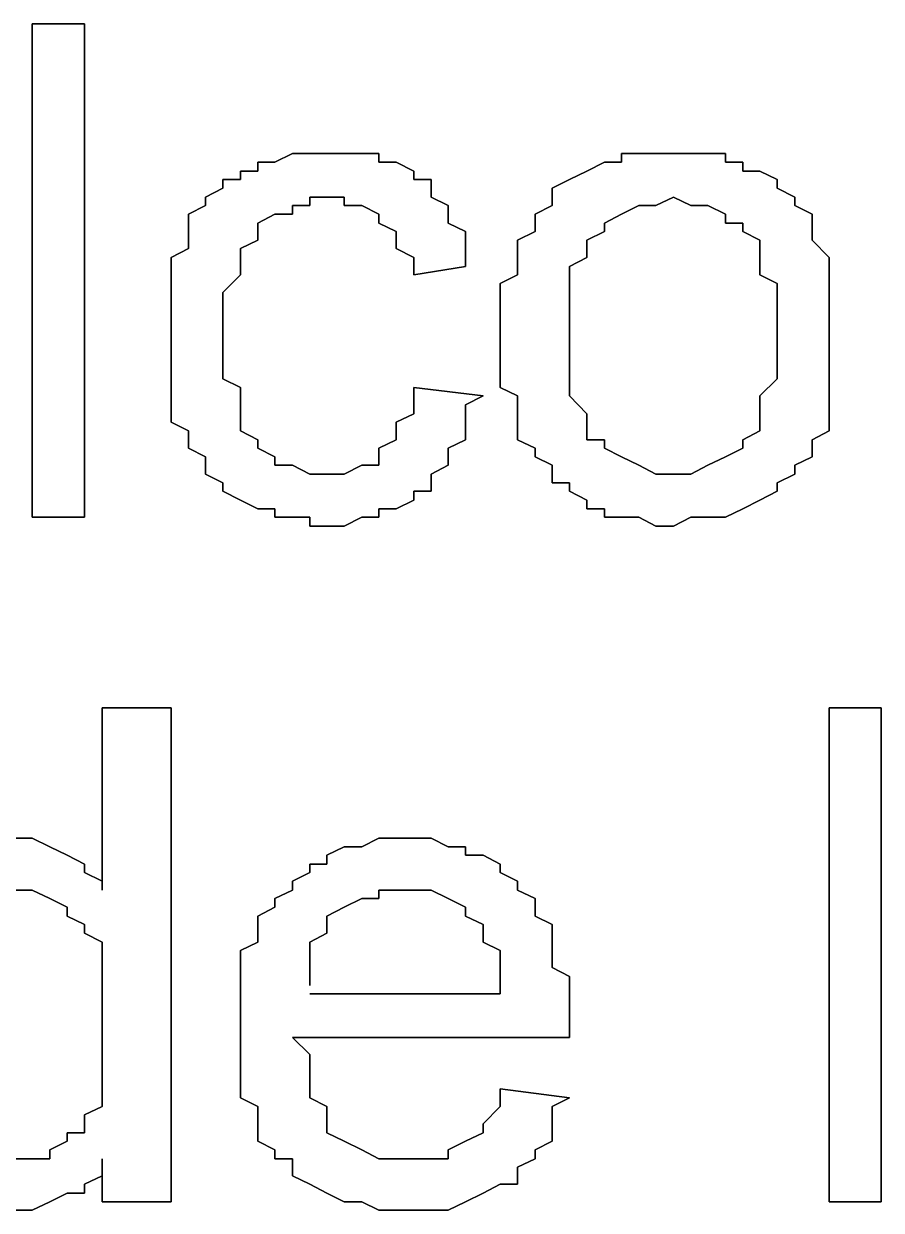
# Model space of a CAD drawing. Header units: metres. Extents: x 2.9 to 42.8, y 1.7 to 28.7.
# Drawn here: x 38.9802 to 39.1548, y 14.9243 to 15.1659 of the extents above; entities that cross this region are included whole.
import ezdxf

# ---------------------------------------------------------------- set-up
doc = ezdxf.new("R2010")
doc.units = ezdxf.units.M
doc.layers.add('GRIS', color=8, linetype='Continuous')

msp = doc.modelspace()

# ---------------------------------------------------------------- linework, layer by layer
at = {"layer": 'GRIS', "lineweight": -3}
for points in [[(38.9925, 15.1659), (38.9819, 15.1659), (38.9925, 15.1659)], [(38.9819, 15.1659), (38.9819, 15.0654), (38.9819, 15.1659)], [(38.9925, 15.0654), (38.9925, 15.1659), (38.9925, 15.0654)], [(39.0349, 15.1395), (39.0313, 15.1377), (39.0349, 15.1395)], [(39.0384, 15.1395), (39.0349, 15.1395), (39.0384, 15.1395)], [(39.0419, 15.1395), (39.0384, 15.1395), (39.0419, 15.1395)], [(39.0454, 15.1395), (39.0419, 15.1395), (39.0454, 15.1395)], [(39.049, 15.1395), (39.0454, 15.1395), (39.049, 15.1395)], [(39.0525, 15.1395), (39.049, 15.1395), (39.0525, 15.1395)], [(39.0525, 15.1377), (39.0525, 15.1395), (39.0525, 15.1377)], [(39.1054, 15.1395), (39.1019, 15.1395), (39.1054, 15.1395)], [(39.1019, 15.1395), (39.1019, 15.1377), (39.1019, 15.1395)], [(39.1089, 15.1395), (39.1054, 15.1395), (39.1089, 15.1395)], [(39.1125, 15.1395), (39.1089, 15.1395), (39.1125, 15.1395)], [(39.116, 15.1395), (39.1125, 15.1395), (39.116, 15.1395)], [(39.1195, 15.1395), (39.116, 15.1395), (39.1195, 15.1395)], [(39.1231, 15.1395), (39.1195, 15.1395), (39.1231, 15.1395)], [(39.1231, 15.1377), (39.1231, 15.1395), (39.1231, 15.1377)], [(39.0313, 15.1377), (39.0278, 15.1377), (39.0313, 15.1377)], [(39.0278, 15.1377), (39.0278, 15.1359), (39.0278, 15.1377)], [(39.056, 15.1377), (39.0525, 15.1377), (39.056, 15.1377)], [(39.0596, 15.1359), (39.056, 15.1377), (39.0596, 15.1359)], [(39.0984, 15.1377), (39.0948, 15.1359), (39.0984, 15.1377)], [(39.1019, 15.1377), (39.0984, 15.1377), (39.1019, 15.1377)], [(39.1266, 15.1377), (39.1231, 15.1377), (39.1266, 15.1377)], [(39.1266, 15.1359), (39.1266, 15.1377), (39.1266, 15.1359)], [(39.0243, 15.1342), (39.0207, 15.1342), (39.0243, 15.1342)], [(39.0207, 15.1342), (39.0207, 15.1324), (39.0207, 15.1342)], [(39.0278, 15.1359), (39.0243, 15.1359), (39.0278, 15.1359)], [(39.0243, 15.1359), (39.0243, 15.1342), (39.0243, 15.1359)], [(39.0596, 15.1342), (39.0596, 15.1359), (39.0596, 15.1342)], [(39.0631, 15.1342), (39.0596, 15.1342), (39.0631, 15.1342)], [(39.0631, 15.1324), (39.0631, 15.1342), (39.0631, 15.1324)], [(39.0913, 15.1342), (39.0878, 15.1324), (39.0913, 15.1342)], [(39.0948, 15.1359), (39.0913, 15.1342), (39.0948, 15.1359)], [(39.1301, 15.1359), (39.1266, 15.1359), (39.1301, 15.1359)], [(39.1336, 15.1342), (39.1301, 15.1359), (39.1336, 15.1342)], [(39.1336, 15.1324), (39.1336, 15.1342), (39.1336, 15.1324)], [(39.0207, 15.1324), (39.0172, 15.1306), (39.0207, 15.1324)], [(39.0631, 15.1306), (39.0631, 15.1324), (39.0631, 15.1306)], [(39.0878, 15.1324), (39.0878, 15.1306), (39.0878, 15.1324)], [(39.1372, 15.1306), (39.1336, 15.1324), (39.1372, 15.1306)], [(39.0172, 15.1306), (39.0172, 15.1289), (39.0172, 15.1306)], [(39.0384, 15.1289), (39.0384, 15.1306), (39.0384, 15.1289)], [(39.0384, 15.1306), (39.0419, 15.1306), (39.0384, 15.1306)], [(39.0419, 15.1306), (39.0454, 15.1306), (39.0419, 15.1306)], [(39.0454, 15.1306), (39.0454, 15.1289), (39.0454, 15.1306)], [(39.0666, 15.1289), (39.0631, 15.1306), (39.0666, 15.1289)], [(39.0878, 15.1306), (39.0878, 15.1289), (39.0878, 15.1306)], [(39.1089, 15.1289), (39.1125, 15.1306), (39.1089, 15.1289)], [(39.1125, 15.1306), (39.116, 15.1289), (39.1125, 15.1306)], [(39.1372, 15.1289), (39.1372, 15.1306), (39.1372, 15.1289)], [(39.0172, 15.1289), (39.0137, 15.1271), (39.0172, 15.1289)], [(39.0137, 15.1271), (39.0137, 15.1253), (39.0137, 15.1271)], [(39.0278, 15.1253), (39.0313, 15.1271), (39.0278, 15.1253)], [(39.0313, 15.1271), (39.0349, 15.1271), (39.0313, 15.1271)], [(39.0349, 15.1271), (39.0349, 15.1289), (39.0349, 15.1271)], [(39.0349, 15.1289), (39.0384, 15.1289), (39.0349, 15.1289)], [(39.0454, 15.1289), (39.049, 15.1289), (39.0454, 15.1289)], [(39.049, 15.1289), (39.0525, 15.1271), (39.049, 15.1289)], [(39.0525, 15.1271), (39.0525, 15.1253), (39.0525, 15.1271)], [(39.0666, 15.1271), (39.0666, 15.1289), (39.0666, 15.1271)], [(39.0666, 15.1253), (39.0666, 15.1271), (39.0666, 15.1253)], [(39.0878, 15.1289), (39.0843, 15.1271), (39.0878, 15.1289)], [(39.0843, 15.1271), (39.0843, 15.1253), (39.0843, 15.1271)], [(39.0984, 15.1253), (39.1019, 15.1271), (39.0984, 15.1253)], [(39.1019, 15.1271), (39.1054, 15.1289), (39.1019, 15.1271)], [(39.1054, 15.1289), (39.1089, 15.1289), (39.1054, 15.1289)], [(39.116, 15.1289), (39.1195, 15.1289), (39.116, 15.1289)], [(39.1195, 15.1289), (39.1231, 15.1271), (39.1195, 15.1289)], [(39.1231, 15.1271), (39.1231, 15.1253), (39.1231, 15.1271)], [(39.1407, 15.1271), (39.1372, 15.1289), (39.1407, 15.1271)], [(39.1407, 15.1253), (39.1407, 15.1271), (39.1407, 15.1253)], [(39.0137, 15.1253), (39.0137, 15.1218), (39.0137, 15.1253)], [(39.0278, 15.1236), (39.0278, 15.1253), (39.0278, 15.1236)], [(39.0525, 15.1253), (39.056, 15.1236), (39.0525, 15.1253)], [(39.0701, 15.1236), (39.0666, 15.1253), (39.0701, 15.1236)], [(39.0843, 15.1253), (39.0843, 15.1236), (39.0843, 15.1253)], [(39.0984, 15.1236), (39.0984, 15.1253), (39.0984, 15.1236)], [(39.1231, 15.1253), (39.1266, 15.1253), (39.1231, 15.1253)], [(39.1266, 15.1253), (39.1266, 15.1236), (39.1266, 15.1253)], [(39.1407, 15.1236), (39.1407, 15.1253), (39.1407, 15.1236)], [(39.0137, 15.1218), (39.0137, 15.1201), (39.0137, 15.1218)], [(39.0243, 15.1201), (39.0278, 15.1218), (39.0243, 15.1201)], [(39.0278, 15.1218), (39.0278, 15.1236), (39.0278, 15.1218)], [(39.056, 15.1236), (39.056, 15.1218), (39.056, 15.1236)], [(39.056, 15.1218), (39.056, 15.1201), (39.056, 15.1218)], [(39.0701, 15.1201), (39.0701, 15.1236), (39.0701, 15.1201)], [(39.0843, 15.1236), (39.0807, 15.1218), (39.0843, 15.1236)], [(39.0807, 15.1218), (39.0807, 15.1201), (39.0807, 15.1218)], [(39.0948, 15.1218), (39.0984, 15.1236), (39.0948, 15.1218)], [(39.0948, 15.1201), (39.0948, 15.1218), (39.0948, 15.1201)], [(39.1266, 15.1236), (39.1301, 15.1218), (39.1266, 15.1236)], [(39.1301, 15.1218), (39.1301, 15.1201), (39.1301, 15.1218)], [(39.1407, 15.1218), (39.1407, 15.1236), (39.1407, 15.1218)], [(39.1442, 15.1183), (39.1407, 15.1218), (39.1442, 15.1183)], [(39.0137, 15.1201), (39.0102, 15.1183), (39.0137, 15.1201)], [(39.0243, 15.1183), (39.0243, 15.1201), (39.0243, 15.1183)], [(39.056, 15.1201), (39.0596, 15.1183), (39.056, 15.1201)], [(39.0701, 15.1183), (39.0701, 15.1201), (39.0701, 15.1183)], [(39.0807, 15.1201), (39.0807, 15.1183), (39.0807, 15.1201)], [(39.0948, 15.1183), (39.0948, 15.1201), (39.0948, 15.1183)], [(39.1301, 15.1201), (39.1301, 15.1165), (39.1301, 15.1201)], [(39.0102, 15.1183), (39.0102, 15.1165), (39.0102, 15.1183)], [(39.0243, 15.1165), (39.0243, 15.1183), (39.0243, 15.1165)], [(39.0596, 15.1183), (39.0596, 15.1148), (39.0596, 15.1183)], [(39.0701, 15.1165), (39.0701, 15.1183), (39.0701, 15.1165)], [(39.0807, 15.1183), (39.0807, 15.1148), (39.0807, 15.1183)], [(39.0913, 15.1165), (39.0948, 15.1183), (39.0913, 15.1165)], [(39.1442, 15.1165), (39.1442, 15.1183), (39.1442, 15.1165)], [(39.0102, 15.1165), (39.0102, 15.1148), (39.0102, 15.1165)], [(39.0102, 15.1148), (39.0102, 15.1112), (39.0102, 15.1148)], [(39.0207, 15.1112), (39.0243, 15.1148), (39.0207, 15.1112)], [(39.0243, 15.1148), (39.0243, 15.1165), (39.0243, 15.1148)], [(39.0596, 15.1148), (39.0701, 15.1165), (39.0596, 15.1148)], [(39.0807, 15.1148), (39.0772, 15.113), (39.0807, 15.1148)], [(39.0913, 15.113), (39.0913, 15.1165), (39.0913, 15.113)], [(39.1301, 15.1165), (39.1301, 15.1148), (39.1301, 15.1165)], [(39.1301, 15.1148), (39.1336, 15.113), (39.1301, 15.1148)], [(39.1442, 15.1148), (39.1442, 15.1165), (39.1442, 15.1148)], [(39.1442, 15.113), (39.1442, 15.1148), (39.1442, 15.113)], [(39.0772, 15.113), (39.0772, 15.1095), (39.0772, 15.113)], [(39.0913, 15.1112), (39.0913, 15.113), (39.0913, 15.1112)], [(39.1336, 15.113), (39.1336, 15.1112), (39.1336, 15.113)], [(39.1442, 15.1095), (39.1442, 15.113), (39.1442, 15.1095)], [(39.0102, 15.1112), (39.0102, 15.1095), (39.0102, 15.1112)], [(39.0207, 15.1095), (39.0207, 15.1112), (39.0207, 15.1095)], [(39.0913, 15.1095), (39.0913, 15.1112), (39.0913, 15.1095)], [(39.1336, 15.1112), (39.1336, 15.1077), (39.1336, 15.1112)], [(39.0102, 15.1095), (39.0102, 15.1077), (39.0102, 15.1095)], [(39.0102, 15.1077), (39.0102, 15.1042), (39.0102, 15.1077)], [(39.0207, 15.1059), (39.0207, 15.1095), (39.0207, 15.1059)], [(39.0772, 15.1095), (39.0772, 15.1077), (39.0772, 15.1095)], [(39.0772, 15.1077), (39.0772, 15.1042), (39.0772, 15.1077)], [(39.0913, 15.1059), (39.0913, 15.1095), (39.0913, 15.1059)], [(39.1336, 15.1077), (39.1336, 15.1059), (39.1336, 15.1077)], [(39.1442, 15.1077), (39.1442, 15.1095), (39.1442, 15.1077)], [(39.1442, 15.1042), (39.1442, 15.1077), (39.1442, 15.1042)], [(39.0207, 15.1042), (39.0207, 15.1059), (39.0207, 15.1042)], [(39.0913, 15.1024), (39.0913, 15.1059), (39.0913, 15.1024)], [(39.1336, 15.1059), (39.1336, 15.1024), (39.1336, 15.1059)], [(39.0102, 15.1042), (39.0102, 15.1024), (39.0102, 15.1042)], [(39.0207, 15.1024), (39.0207, 15.1042), (39.0207, 15.1024)], [(39.0772, 15.1042), (39.0772, 15.1024), (39.0772, 15.1042)], [(39.1442, 15.1024), (39.1442, 15.1042), (39.1442, 15.1024)], [(39.0102, 15.1024), (39.0102, 15.1007), (39.0102, 15.1024)], [(39.0102, 15.1007), (39.0102, 15.0971), (39.0102, 15.1007)], [(39.0207, 15.0989), (39.0207, 15.1024), (39.0207, 15.0989)], [(39.0772, 15.1024), (39.0772, 15.1007), (39.0772, 15.1024)], [(39.0772, 15.1007), (39.0772, 15.0971), (39.0772, 15.1007)], [(39.0913, 15.0989), (39.0913, 15.1024), (39.0913, 15.0989)], [(39.1336, 15.1024), (39.1336, 15.1007), (39.1336, 15.1024)], [(39.1336, 15.1007), (39.1336, 15.0989), (39.1336, 15.1007)], [(39.1442, 15.1007), (39.1442, 15.1024), (39.1442, 15.1007)], [(39.1442, 15.0971), (39.1442, 15.1007), (39.1442, 15.0971)], [(39.0207, 15.0971), (39.0207, 15.0989), (39.0207, 15.0971)], [(39.0913, 15.0971), (39.0913, 15.0989), (39.0913, 15.0971)], [(39.1336, 15.0989), (39.1336, 15.0954), (39.1336, 15.0989)], [(39.0102, 15.0971), (39.0102, 15.0954), (39.0102, 15.0971)], [(39.0102, 15.0954), (39.0102, 15.0918), (39.0102, 15.0954)], [(39.0207, 15.0936), (39.0207, 15.0971), (39.0207, 15.0936)], [(39.0772, 15.0971), (39.0772, 15.0954), (39.0772, 15.0971)], [(39.0772, 15.0954), (39.0772, 15.0918), (39.0772, 15.0954)], [(39.0913, 15.0936), (39.0913, 15.0971), (39.0913, 15.0936)], [(39.1336, 15.0954), (39.1336, 15.0936), (39.1336, 15.0954)], [(39.1442, 15.0954), (39.1442, 15.0971), (39.1442, 15.0954)], [(39.1442, 15.0918), (39.1442, 15.0954), (39.1442, 15.0918)], [(39.0243, 15.0918), (39.0207, 15.0936), (39.0243, 15.0918)], [(39.0913, 15.0918), (39.0913, 15.0936), (39.0913, 15.0918)], [(39.1336, 15.0936), (39.1301, 15.0901), (39.1336, 15.0936)], [(39.0102, 15.0918), (39.0102, 15.0901), (39.0102, 15.0918)], [(39.0243, 15.0883), (39.0243, 15.0918), (39.0243, 15.0883)], [(39.0596, 15.0918), (39.0596, 15.0883), (39.0596, 15.0918)], [(39.0737, 15.0901), (39.0596, 15.0918), (39.0737, 15.0901)], [(39.0772, 15.0918), (39.0807, 15.0901), (39.0772, 15.0918)], [(39.0913, 15.0901), (39.0913, 15.0918), (39.0913, 15.0901)], [(39.1442, 15.0901), (39.1442, 15.0918), (39.1442, 15.0901)], [(39.0102, 15.0901), (39.0102, 15.0865), (39.0102, 15.0901)], [(39.0243, 15.0865), (39.0243, 15.0883), (39.0243, 15.0865)], [(39.0596, 15.0883), (39.0596, 15.0865), (39.0596, 15.0883)], [(39.0701, 15.0883), (39.0737, 15.0901), (39.0701, 15.0883)], [(39.0701, 15.0865), (39.0701, 15.0883), (39.0701, 15.0865)], [(39.0807, 15.0901), (39.0807, 15.0865), (39.0807, 15.0901)], [(39.0948, 15.0865), (39.0913, 15.0901), (39.0948, 15.0865)], [(39.1301, 15.0901), (39.1301, 15.0883), (39.1301, 15.0901)], [(39.1301, 15.0883), (39.1301, 15.0865), (39.1301, 15.0883)], [(39.1442, 15.0883), (39.1442, 15.0901), (39.1442, 15.0883)], [(39.1442, 15.0865), (39.1442, 15.0883), (39.1442, 15.0865)], [(39.0102, 15.0865), (39.0102, 15.0848), (39.0102, 15.0865)], [(39.0243, 15.0848), (39.0243, 15.0865), (39.0243, 15.0848)], [(39.0596, 15.0865), (39.056, 15.0848), (39.0596, 15.0865)], [(39.0701, 15.083), (39.0701, 15.0865), (39.0701, 15.083)], [(39.0807, 15.0865), (39.0807, 15.0848), (39.0807, 15.0865)], [(39.0948, 15.0848), (39.0948, 15.0865), (39.0948, 15.0848)], [(39.1301, 15.0865), (39.1301, 15.0848), (39.1301, 15.0865)], [(39.1442, 15.083), (39.1442, 15.0865), (39.1442, 15.083)], [(39.0102, 15.0848), (39.0137, 15.083), (39.0102, 15.0848)], [(39.0243, 15.083), (39.0243, 15.0848), (39.0243, 15.083)], [(39.056, 15.0848), (39.056, 15.0812), (39.056, 15.0848)], [(39.0807, 15.0848), (39.0807, 15.083), (39.0807, 15.0848)], [(39.0948, 15.083), (39.0948, 15.0848), (39.0948, 15.083)], [(39.1301, 15.0848), (39.1301, 15.083), (39.1301, 15.0848)], [(39.0137, 15.083), (39.0137, 15.0812), (39.0137, 15.083)], [(39.0137, 15.0812), (39.0137, 15.0795), (39.0137, 15.0812)], [(39.0278, 15.0812), (39.0243, 15.083), (39.0278, 15.0812)], [(39.0278, 15.0795), (39.0278, 15.0812), (39.0278, 15.0795)], [(39.056, 15.0812), (39.0525, 15.0795), (39.056, 15.0812)], [(39.0666, 15.0795), (39.0701, 15.0812), (39.0666, 15.0795)], [(39.0701, 15.0812), (39.0701, 15.083), (39.0701, 15.0812)], [(39.0807, 15.083), (39.0807, 15.0812), (39.0807, 15.083)], [(39.0807, 15.0812), (39.0843, 15.0795), (39.0807, 15.0812)], [(39.0948, 15.0812), (39.0948, 15.083), (39.0948, 15.0812)], [(39.0984, 15.0812), (39.0948, 15.0812), (39.0984, 15.0812)], [(39.0984, 15.0795), (39.0984, 15.0812), (39.0984, 15.0795)], [(39.1301, 15.083), (39.1266, 15.0812), (39.1301, 15.083)], [(39.1266, 15.0812), (39.1266, 15.0795), (39.1266, 15.0812)], [(39.1407, 15.0812), (39.1442, 15.083), (39.1407, 15.0812)], [(39.1407, 15.0795), (39.1407, 15.0812), (39.1407, 15.0795)], [(39.0137, 15.0795), (39.0172, 15.0777), (39.0137, 15.0795)], [(39.0313, 15.0777), (39.0278, 15.0795), (39.0313, 15.0777)], [(39.0525, 15.0795), (39.0525, 15.0777), (39.0525, 15.0795)], [(39.0666, 15.0777), (39.0666, 15.0795), (39.0666, 15.0777)], [(39.0843, 15.0795), (39.0843, 15.0777), (39.0843, 15.0795)], [(39.1019, 15.0777), (39.0984, 15.0795), (39.1019, 15.0777)], [(39.1266, 15.0795), (39.1231, 15.0777), (39.1266, 15.0795)], [(39.1407, 15.0777), (39.1407, 15.0795), (39.1407, 15.0777)], [(39.0172, 15.0777), (39.0172, 15.076), (39.0172, 15.0777)], [(39.0172, 15.076), (39.0172, 15.0742), (39.0172, 15.076)], [(39.0313, 15.076), (39.0313, 15.0777), (39.0313, 15.076)], [(39.0349, 15.076), (39.0313, 15.076), (39.0349, 15.076)], [(39.0384, 15.0742), (39.0349, 15.076), (39.0384, 15.0742)], [(39.049, 15.076), (39.0454, 15.0742), (39.049, 15.076)], [(39.0525, 15.076), (39.049, 15.076), (39.0525, 15.076)], [(39.0525, 15.0777), (39.0525, 15.076), (39.0525, 15.0777)], [(39.0631, 15.0742), (39.0666, 15.076), (39.0631, 15.0742)], [(39.0666, 15.076), (39.0666, 15.0777), (39.0666, 15.076)], [(39.0843, 15.0777), (39.0878, 15.076), (39.0843, 15.0777)], [(39.0878, 15.076), (39.0878, 15.0742), (39.0878, 15.076)], [(39.1054, 15.076), (39.1019, 15.0777), (39.1054, 15.076)], [(39.1089, 15.0742), (39.1054, 15.076), (39.1089, 15.0742)], [(39.1195, 15.076), (39.116, 15.0742), (39.1195, 15.076)], [(39.1231, 15.0777), (39.1195, 15.076), (39.1231, 15.0777)], [(39.1372, 15.076), (39.1407, 15.0777), (39.1372, 15.076)], [(39.1372, 15.0742), (39.1372, 15.076), (39.1372, 15.0742)], [(39.0172, 15.0742), (39.0207, 15.0724), (39.0172, 15.0742)], [(39.0419, 15.0742), (39.0384, 15.0742), (39.0419, 15.0742)], [(39.0454, 15.0742), (39.0419, 15.0742), (39.0454, 15.0742)], [(39.0631, 15.0724), (39.0631, 15.0742), (39.0631, 15.0724)], [(39.0878, 15.0742), (39.0878, 15.0724), (39.0878, 15.0742)], [(39.1125, 15.0742), (39.1089, 15.0742), (39.1125, 15.0742)], [(39.116, 15.0742), (39.1125, 15.0742), (39.116, 15.0742)], [(39.1336, 15.0724), (39.1372, 15.0742), (39.1336, 15.0724)], [(39.0207, 15.0724), (39.0207, 15.0707), (39.0207, 15.0724)], [(39.0631, 15.0707), (39.0631, 15.0724), (39.0631, 15.0707)], [(39.0878, 15.0724), (39.0913, 15.0724), (39.0878, 15.0724)], [(39.0913, 15.0724), (39.0913, 15.0707), (39.0913, 15.0724)], [(39.1336, 15.0707), (39.1336, 15.0724), (39.1336, 15.0707)], [(39.0207, 15.0707), (39.0243, 15.0689), (39.0207, 15.0707)], [(39.0243, 15.0689), (39.0278, 15.0671), (39.0243, 15.0689)], [(39.056, 15.0671), (39.0596, 15.0689), (39.056, 15.0671)], [(39.0596, 15.0689), (39.0596, 15.0707), (39.0596, 15.0689)], [(39.0596, 15.0707), (39.0631, 15.0707), (39.0596, 15.0707)], [(39.0913, 15.0707), (39.0948, 15.0689), (39.0913, 15.0707)], [(39.0948, 15.0689), (39.0948, 15.0671), (39.0948, 15.0689)], [(39.1266, 15.0671), (39.1301, 15.0689), (39.1266, 15.0671)], [(39.1301, 15.0689), (39.1336, 15.0707), (39.1301, 15.0689)], [(39.0278, 15.0671), (39.0313, 15.0671), (39.0278, 15.0671)], [(39.0313, 15.0671), (39.0313, 15.0654), (39.0313, 15.0671)], [(39.0525, 15.0654), (39.0525, 15.0671), (39.0525, 15.0654)], [(39.0525, 15.0671), (39.056, 15.0671), (39.0525, 15.0671)], [(39.0948, 15.0671), (39.0984, 15.0671), (39.0948, 15.0671)], [(39.0984, 15.0671), (39.0984, 15.0654), (39.0984, 15.0671)], [(39.1231, 15.0654), (39.1266, 15.0671), (39.1231, 15.0654)], [(38.9819, 15.0654), (38.9925, 15.0654), (38.9819, 15.0654)], [(39.0313, 15.0654), (39.0349, 15.0654), (39.0313, 15.0654)], [(39.0349, 15.0654), (39.0384, 15.0654), (39.0349, 15.0654)], [(39.0384, 15.0654), (39.0384, 15.0636), (39.0384, 15.0654)], [(39.0454, 15.0636), (39.049, 15.0654), (39.0454, 15.0636)], [(39.049, 15.0654), (39.0525, 15.0654), (39.049, 15.0654)], [(39.0984, 15.0654), (39.1019, 15.0654), (39.0984, 15.0654)], [(39.1019, 15.0654), (39.1054, 15.0654), (39.1019, 15.0654)], [(39.1054, 15.0654), (39.1089, 15.0636), (39.1054, 15.0654)], [(39.1125, 15.0636), (39.116, 15.0654), (39.1125, 15.0636)], [(39.116, 15.0654), (39.1195, 15.0654), (39.116, 15.0654)], [(39.1195, 15.0654), (39.1231, 15.0654), (39.1195, 15.0654)], [(39.0384, 15.0636), (39.0419, 15.0636), (39.0384, 15.0636)], [(39.0419, 15.0636), (39.0454, 15.0636), (39.0419, 15.0636)], [(39.1089, 15.0636), (39.1125, 15.0636), (39.1089, 15.0636)], [(39.0102, 15.0266), (38.9961, 15.0266), (39.0102, 15.0266)], [(38.9961, 15.0266), (38.9961, 14.9895), (38.9961, 15.0266)], [(39.0102, 14.926), (39.0102, 15.0266), (39.0102, 14.926)], [(39.1548, 15.0266), (39.1442, 15.0266), (39.1548, 15.0266)], [(39.1442, 15.0266), (39.1442, 14.926), (39.1442, 15.0266)], [(39.1548, 14.926), (39.1548, 15.0266), (39.1548, 14.926)], [(38.9819, 15.0001), (38.9784, 15.0001), (38.9819, 15.0001)], [(38.9855, 14.9983), (38.9819, 15.0001), (38.9855, 14.9983)], [(39.0525, 15.0001), (39.049, 14.9983), (39.0525, 15.0001)], [(39.056, 15.0001), (39.0525, 15.0001), (39.056, 15.0001)], [(39.0596, 15.0001), (39.056, 15.0001), (39.0596, 15.0001)], [(39.0631, 15.0001), (39.0596, 15.0001), (39.0631, 15.0001)], [(39.0666, 14.9983), (39.0631, 15.0001), (39.0666, 14.9983)], [(38.989, 14.9966), (38.9855, 14.9983), (38.989, 14.9966)], [(38.9925, 14.9948), (38.989, 14.9966), (38.9925, 14.9948)], [(39.0454, 14.9983), (39.0419, 14.9966), (39.0454, 14.9983)], [(39.0419, 14.9966), (39.0419, 14.9948), (39.0419, 14.9966)], [(39.049, 14.9983), (39.0454, 14.9983), (39.049, 14.9983)], [(39.0701, 14.9983), (39.0666, 14.9983), (39.0701, 14.9983)], [(39.0701, 14.9966), (39.0701, 14.9983), (39.0701, 14.9966)], [(39.0737, 14.9966), (39.0701, 14.9966), (39.0737, 14.9966)], [(39.0772, 14.9948), (39.0737, 14.9966), (39.0772, 14.9948)], [(38.9925, 14.9931), (38.9925, 14.9948), (38.9925, 14.9931)], [(39.0419, 14.9948), (39.0384, 14.9948), (39.0419, 14.9948)], [(39.0384, 14.9948), (39.0384, 14.9931), (39.0384, 14.9948)], [(39.0772, 14.9931), (39.0772, 14.9948), (39.0772, 14.9931)], [(38.9961, 14.9913), (38.9925, 14.9931), (38.9961, 14.9913)], [(38.9961, 14.9895), (38.9961, 14.9913), (38.9961, 14.9895)], [(39.0384, 14.9931), (39.0349, 14.9913), (39.0384, 14.9931)], [(39.0349, 14.9913), (39.0349, 14.9895), (39.0349, 14.9913)], [(39.0807, 14.9913), (39.0772, 14.9931), (39.0807, 14.9913)], [(39.0807, 14.9895), (39.0807, 14.9913), (39.0807, 14.9895)], [(38.9784, 14.9895), (38.9819, 14.9895), (38.9784, 14.9895)], [(38.9819, 14.9895), (38.9855, 14.9878), (38.9819, 14.9895)], [(39.0349, 14.9895), (39.0313, 14.9878), (39.0349, 14.9895)], [(39.0525, 14.9878), (39.0525, 14.9895), (39.0525, 14.9878)], [(39.0525, 14.9895), (39.056, 14.9895), (39.0525, 14.9895)], [(39.056, 14.9895), (39.0596, 14.9895), (39.056, 14.9895)], [(39.0596, 14.9895), (39.0631, 14.9895), (39.0596, 14.9895)], [(39.0631, 14.9895), (39.0666, 14.9878), (39.0631, 14.9895)], [(39.0843, 14.9878), (39.0807, 14.9895), (39.0843, 14.9878)], [(38.9855, 14.9878), (38.989, 14.986), (38.9855, 14.9878)], [(39.0313, 14.9878), (39.0313, 14.986), (39.0313, 14.9878)], [(39.0454, 14.986), (39.049, 14.9878), (39.0454, 14.986)], [(39.049, 14.9878), (39.0525, 14.9878), (39.049, 14.9878)], [(39.0666, 14.9878), (39.0701, 14.986), (39.0666, 14.9878)], [(39.0843, 14.986), (39.0843, 14.9878), (39.0843, 14.986)], [(38.989, 14.986), (38.989, 14.9842), (38.989, 14.986)], [(38.989, 14.9842), (38.9925, 14.9825), (38.989, 14.9842)], [(39.0313, 14.986), (39.0278, 14.9842), (39.0313, 14.986)], [(39.0278, 14.9842), (39.0278, 14.9825), (39.0278, 14.9842)], [(39.0419, 14.9842), (39.0454, 14.986), (39.0419, 14.9842)], [(39.0419, 14.9825), (39.0419, 14.9842), (39.0419, 14.9825)], [(39.0701, 14.986), (39.0701, 14.9842), (39.0701, 14.986)], [(39.0701, 14.9842), (39.0737, 14.9825), (39.0701, 14.9842)], [(39.0843, 14.9842), (39.0843, 14.986), (39.0843, 14.9842)], [(39.0878, 14.9825), (39.0843, 14.9842), (39.0878, 14.9825)], [(38.9925, 14.9825), (38.9925, 14.9807), (38.9925, 14.9825)], [(39.0278, 14.9825), (39.0278, 14.9807), (39.0278, 14.9825)], [(39.0419, 14.9807), (39.0419, 14.9825), (39.0419, 14.9807)], [(39.0737, 14.9825), (39.0737, 14.9807), (39.0737, 14.9825)], [(39.0878, 14.9807), (39.0878, 14.9825), (39.0878, 14.9807)], [(38.9925, 14.9807), (38.9961, 14.9789), (38.9925, 14.9807)], [(39.0278, 14.9807), (39.0278, 14.9789), (39.0278, 14.9807)], [(39.0384, 14.9789), (39.0419, 14.9807), (39.0384, 14.9789)], [(39.0737, 14.9807), (39.0737, 14.9789), (39.0737, 14.9807)], [(39.0878, 14.9789), (39.0878, 14.9807), (39.0878, 14.9789)], [(38.9961, 14.9789), (38.9961, 14.9772), (38.9961, 14.9789)], [(38.9961, 14.9772), (38.9961, 14.9737), (38.9961, 14.9772)], [(39.0278, 14.9789), (39.0243, 14.9772), (39.0278, 14.9789)], [(39.0243, 14.9772), (39.0243, 14.9737), (39.0243, 14.9772)], [(39.0384, 14.9772), (39.0384, 14.9789), (39.0384, 14.9772)], [(39.0384, 14.9737), (39.0384, 14.9772), (39.0384, 14.9737)], [(39.0737, 14.9789), (39.0772, 14.9772), (39.0737, 14.9789)], [(39.0772, 14.9772), (39.0772, 14.9737), (39.0772, 14.9772)], [(39.0878, 14.9772), (39.0878, 14.9789), (39.0878, 14.9772)], [(39.0878, 14.9737), (39.0878, 14.9772), (39.0878, 14.9737)], [(38.9961, 14.9737), (38.9961, 14.9719), (38.9961, 14.9737)], [(39.0243, 14.9737), (39.0243, 14.9719), (39.0243, 14.9737)], [(39.0384, 14.9719), (39.0384, 14.9737), (39.0384, 14.9719)], [(39.0772, 14.9737), (39.0772, 14.9719), (39.0772, 14.9737)], [(39.0913, 14.9719), (39.0878, 14.9737), (39.0913, 14.9719)], [(38.9961, 14.9719), (38.9961, 14.9701), (38.9961, 14.9719)], [(38.9961, 14.9701), (38.9961, 14.9666), (38.9961, 14.9701)], [(39.0243, 14.9719), (39.0243, 14.9701), (39.0243, 14.9719)], [(39.0243, 14.9701), (39.0243, 14.9666), (39.0243, 14.9701)], [(39.0384, 14.9701), (39.0384, 14.9719), (39.0384, 14.9701)], [(39.0772, 14.9719), (39.0772, 14.9684), (39.0772, 14.9719)], [(39.0913, 14.9701), (39.0913, 14.9719), (39.0913, 14.9701)], [(39.0913, 14.9666), (39.0913, 14.9701), (39.0913, 14.9666)], [(39.0772, 14.9684), (39.0384, 14.9684), (39.0772, 14.9684)], [(38.9961, 14.9666), (38.9961, 14.9648), (38.9961, 14.9666)], [(38.9961, 14.9648), (38.9961, 14.9613), (38.9961, 14.9648)], [(39.0243, 14.9666), (39.0243, 14.9648), (39.0243, 14.9666)], [(39.0243, 14.9648), (39.0243, 14.9613), (39.0243, 14.9648)], [(39.0913, 14.9648), (39.0913, 14.9666), (39.0913, 14.9648)], [(39.0913, 14.9631), (39.0913, 14.9648), (39.0913, 14.9631)], [(39.0913, 14.9595), (39.0913, 14.9631), (39.0913, 14.9595)], [(38.9961, 14.9613), (38.9961, 14.9578), (38.9961, 14.9613)], [(39.0243, 14.9613), (39.0243, 14.9595), (39.0243, 14.9613)], [(38.9961, 14.9578), (38.9961, 14.956), (38.9961, 14.9578)], [(39.0243, 14.9595), (39.0243, 14.9578), (39.0243, 14.9595)], [(39.0243, 14.9578), (39.0243, 14.9542), (39.0243, 14.9578)], [(39.0384, 14.956), (39.0349, 14.9595), (39.0384, 14.956)], [(39.0349, 14.9595), (39.0913, 14.9595), (39.0349, 14.9595)], [(38.9961, 14.956), (38.9961, 14.9525), (38.9961, 14.956)], [(39.0384, 14.9542), (39.0384, 14.956), (39.0384, 14.9542)], [(39.0243, 14.9542), (39.0243, 14.9525), (39.0243, 14.9542)], [(39.0384, 14.9507), (39.0384, 14.9542), (39.0384, 14.9507)], [(38.9961, 14.9525), (38.9961, 14.9507), (38.9961, 14.9525)], [(38.9961, 14.9507), (38.9961, 14.949), (38.9961, 14.9507)], [(39.0243, 14.9525), (39.0243, 14.949), (39.0243, 14.9525)], [(39.0384, 14.949), (39.0384, 14.9507), (39.0384, 14.949)], [(38.9961, 14.949), (38.9961, 14.9454), (38.9961, 14.949)], [(39.0243, 14.949), (39.0243, 14.9472), (39.0243, 14.949)], [(39.0384, 14.9472), (39.0384, 14.949), (39.0384, 14.9472)], [(39.0772, 14.949), (39.0772, 14.9472), (39.0772, 14.949)], [(39.0913, 14.9472), (39.0772, 14.949), (39.0913, 14.9472)], [(38.9961, 14.9454), (38.9925, 14.9437), (38.9961, 14.9454)], [(39.0243, 14.9472), (39.0278, 14.9454), (39.0243, 14.9472)], [(39.0278, 14.9454), (39.0278, 14.9437), (39.0278, 14.9454)], [(39.0419, 14.9454), (39.0384, 14.9472), (39.0419, 14.9454)], [(39.0419, 14.9437), (39.0419, 14.9454), (39.0419, 14.9437)], [(39.0772, 14.9454), (39.0737, 14.9419), (39.0772, 14.9454)], [(39.0772, 14.9472), (39.0772, 14.9454), (39.0772, 14.9472)], [(39.0878, 14.9454), (39.0913, 14.9472), (39.0878, 14.9454)], [(39.0878, 14.9437), (39.0878, 14.9454), (39.0878, 14.9437)], [(38.9925, 14.9437), (38.9925, 14.9419), (38.9925, 14.9437)], [(39.0278, 14.9437), (39.0278, 14.9419), (39.0278, 14.9437)], [(39.0419, 14.9419), (39.0419, 14.9437), (39.0419, 14.9419)], [(39.0878, 14.9401), (39.0878, 14.9437), (39.0878, 14.9401)], [(38.9925, 14.9419), (38.9925, 14.9401), (38.9925, 14.9419)], [(39.0278, 14.9419), (39.0278, 14.9384), (39.0278, 14.9419)], [(39.0419, 14.9401), (39.0419, 14.9419), (39.0419, 14.9401)], [(39.0737, 14.9419), (39.0737, 14.9401), (39.0737, 14.9419)], [(38.989, 14.9384), (38.9855, 14.9366), (38.989, 14.9384)], [(38.9925, 14.9401), (38.989, 14.9401), (38.9925, 14.9401)], [(38.989, 14.9401), (38.989, 14.9384), (38.989, 14.9401)], [(39.0278, 14.9384), (39.0313, 14.9366), (39.0278, 14.9384)], [(39.0454, 14.9384), (39.0419, 14.9401), (39.0454, 14.9384)], [(39.049, 14.9366), (39.0454, 14.9384), (39.049, 14.9366)], [(39.0701, 14.9384), (39.0666, 14.9366), (39.0701, 14.9384)], [(39.0737, 14.9401), (39.0701, 14.9384), (39.0737, 14.9401)], [(39.0843, 14.9366), (39.0878, 14.9384), (39.0843, 14.9366)], [(39.0878, 14.9384), (39.0878, 14.9401), (39.0878, 14.9384)], [(38.9855, 14.9366), (38.9855, 14.9348), (38.9855, 14.9366)], [(39.0313, 14.9366), (39.0313, 14.9348), (39.0313, 14.9366)], [(39.0525, 14.9348), (39.049, 14.9366), (39.0525, 14.9348)], [(39.0666, 14.9366), (39.0666, 14.9348), (39.0666, 14.9366)], [(39.0843, 14.9348), (39.0843, 14.9366), (39.0843, 14.9348)], [(38.9819, 14.9348), (38.9784, 14.9348), (38.9819, 14.9348)], [(38.9855, 14.9348), (38.9819, 14.9348), (38.9855, 14.9348)], [(38.9961, 14.9331), (38.9961, 14.9348), (38.9961, 14.9331)], [(38.9961, 14.9348), (38.9961, 14.926), (38.9961, 14.9348)], [(39.0313, 14.9348), (39.0349, 14.9348), (39.0313, 14.9348)], [(39.0349, 14.9348), (39.0349, 14.9331), (39.0349, 14.9348)], [(39.056, 14.9348), (39.0525, 14.9348), (39.056, 14.9348)], [(39.0596, 14.9348), (39.056, 14.9348), (39.0596, 14.9348)], [(39.0631, 14.9348), (39.0596, 14.9348), (39.0631, 14.9348)], [(39.0666, 14.9348), (39.0631, 14.9348), (39.0666, 14.9348)], [(39.0807, 14.9331), (39.0843, 14.9348), (39.0807, 14.9331)], [(38.9925, 14.9296), (38.9961, 14.9313), (38.9925, 14.9296)], [(38.9961, 14.9313), (38.9961, 14.9331), (38.9961, 14.9313)], [(39.0349, 14.9331), (39.0349, 14.9313), (39.0349, 14.9331)], [(39.0349, 14.9313), (39.0384, 14.9296), (39.0349, 14.9313)], [(39.0807, 14.9313), (39.0807, 14.9331), (39.0807, 14.9313)], [(39.0807, 14.9296), (39.0807, 14.9313), (39.0807, 14.9296)], [(38.9925, 14.9278), (38.9925, 14.9296), (38.9925, 14.9278)], [(39.0384, 14.9296), (39.0419, 14.9278), (39.0384, 14.9296)], [(39.0737, 14.9278), (39.0772, 14.9296), (39.0737, 14.9278)], [(39.0772, 14.9296), (39.0807, 14.9296), (39.0772, 14.9296)], [(38.9855, 14.926), (38.989, 14.9278), (38.9855, 14.926)], [(38.989, 14.9278), (38.9925, 14.9278), (38.989, 14.9278)], [(39.0419, 14.9278), (39.0454, 14.926), (39.0419, 14.9278)], [(39.0701, 14.926), (39.0737, 14.9278), (39.0701, 14.926)], [(38.9784, 14.9243), (38.9819, 14.9243), (38.9784, 14.9243)], [(38.9819, 14.9243), (38.9855, 14.926), (38.9819, 14.9243)], [(38.9961, 14.926), (39.0102, 14.926), (38.9961, 14.926)], [(39.0454, 14.926), (39.049, 14.926), (39.0454, 14.926)], [(39.049, 14.926), (39.0525, 14.9243), (39.049, 14.926)], [(39.0525, 14.9243), (39.056, 14.9243), (39.0525, 14.9243)], [(39.056, 14.9243), (39.0596, 14.9243), (39.056, 14.9243)], [(39.0596, 14.9243), (39.0631, 14.9243), (39.0596, 14.9243)], [(39.0631, 14.9243), (39.0666, 14.9243), (39.0631, 14.9243)], [(39.0666, 14.9243), (39.0701, 14.926), (39.0666, 14.9243)], [(39.1442, 14.926), (39.1548, 14.926), (39.1442, 14.926)]]:
    msp.add_lwpolyline(points, dxfattribs=at)

doc.saveas('drawing.dxf')
